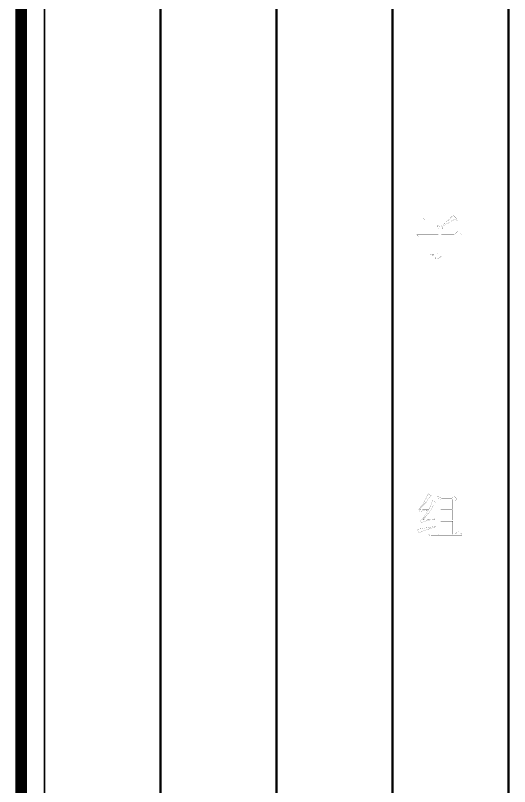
# Model space of a CAD drawing. Extents: x 94 to 452, y -72 to 1042.
# Drawn here: x 93.7 to 136.3, y 419.5 to 486 of the extents above; entities that cross this region are included whole.
import ezdxf

# ---------------------------------------------------------------- set-up
doc = ezdxf.new("R2010")
doc.units = 0
doc.header["$MEASUREMENT"] = 0
doc.layers.add('TREE_LAYER', color=7, linetype='Continuous')

msp = doc.modelspace()

# ---------------------------------------------------------------- linework, layer by layer
at = {"layer": 'TREE_LAYER'}
for points, const_width, elevation in [([(94.22612, 13.086307), (94.22612, 93.001716), (94.22612, 848.485862)], 1, 2891.008799), ([(96.22612, 848.485862), (96.22612, 93.001716), (96.22612, 93.001716), (96.22612, 13.086307)], 0.15, 2875.008799), ([(106.22612, 848.485862), (106.22612, 324.946668)], 0.2, 523.539193), ([(116.22612, 557.107476), (116.22612, 324.946668)], 0.2, 232.160807), ([(126.22612, 557.107476), (126.22612, 414.894542)], 0.2, 142.212934), ([(136.22612, 557.107476), (136.22612, 414.894542)], 0.2, 142.212934), ([(131.469635, 468.774015), (131.438263, 468.774015), (131.202968, 468.523035), (128.8814, 468.523035), (129.00689, 468.397545), (129.053949, 468.397545), (129.085321, 468.428917), (131.124537, 468.428917), (131.124537, 468.428917), (131.046106, 468.3348), (130.85787, 468.193623), (130.450027, 467.832839), (130.418655, 467.78578), (130.340223, 467.801466), (130.199047, 467.864212), (130.136302, 467.895584), (130.136302, 467.817153), (130.183361, 467.566172), (130.183361, 467.095584), (130.167674, 467.095584), (128.33238, 467.095584), (128.45787, 466.970094), (128.504929, 466.970094), (128.551988, 467.017153), (130.167674, 467.017153), (130.183361, 467.001466), (130.183361, 465.51127), (130.089243, 465.38578), (129.916694, 465.38578), (129.916694, 465.38578), (129.791204, 465.38578), (129.791204, 465.401466), (129.602968, 465.401466), (129.540223, 465.417153), (129.430419, 465.417153), (129.430419, 465.38578), (129.712772, 465.338721), (129.838263, 465.26029), (129.963753, 465.103427), (129.963753, 465.087741), (129.963753, 465.00931), (130.026498, 465.00931), (130.183361, 465.056368), (130.293164, 465.119114), (130.434341, 465.26029), (130.434341, 467.001466), (130.434341, 467.017153), (132.222576, 467.017153), (132.222576, 467.095584), (132.065714, 467.221074), (131.893164, 467.393623), (131.846106, 467.393623), (131.563753, 467.095584), (130.434341, 467.095584), (130.434341, 467.095584), (130.434341, 467.550486), (130.591204, 467.675976), (130.591204, 467.723035), (130.497086, 467.754408), (130.497086, 467.754408), (130.512772, 467.770094), (130.889243, 468.021074), (131.171596, 468.177937), (131.328459, 468.303427), (131.375517, 468.319114), (131.548066, 468.397545), (131.814733, 468.350486), (131.767674, 468.475976), (131.469635, 468.774015), (131.469635, 468.774015)], 0.01, 128), ([(129.304929, 444.774015), (129.304929, 444.774015), (129.273557, 444.71127), (129.053949, 444.224996), (128.8814, 443.974015), (128.630419, 443.644604), (128.45787, 443.472055), (128.45787, 443.424996), (128.473557, 443.440682), (128.489243, 443.424996), (128.551988, 443.268133), (128.630419, 443.221074), (128.802968, 443.299506), (128.991204, 443.330878), (129.053949, 443.346564), (129.085321, 443.346564), (129.116694, 443.362251), (129.148066, 443.362251), (129.195125, 443.362251), (129.226498, 443.362251), (129.25787, 443.377937), (129.289243, 443.377937), (129.320615, 443.393623), (129.336302, 443.377937), (128.928459, 442.766172), (128.724537, 442.530878), (128.630419, 442.515192), (128.708851, 442.295584), (129.13238, 442.436761), (129.728459, 442.577937), (129.744145, 442.577937), (129.791204, 442.593623), (129.885321, 442.593623), (129.885321, 442.640682), (129.822576, 442.640682), (129.822576, 442.624996), (129.697086, 442.624996), (129.697086, 442.624996), (129.634341, 442.624996), (129.634341, 442.60931), (129.508851, 442.60931), (129.508851, 442.60931), (129.446106, 442.60931), (129.430419, 442.593623), (129.383361, 442.593623), (129.367674, 442.593623), (129.25787, 442.593623), (129.242184, 442.577937), (128.865714, 442.562251), (128.865714, 442.546564), (128.850027, 442.562251), (129.069635, 442.781859), (129.383361, 443.174015), (129.634341, 443.550486), (129.759831, 443.801466), (129.885321, 443.926957), (130.010812, 443.926957), (130.010812, 443.974015), (129.80689, 444.146564), (129.6814, 444.177937), (129.55591, 443.801466), (129.351988, 443.40931), (129.336302, 443.424996), (128.802968, 443.424996), (128.802968, 443.440682), (128.551988, 443.456368), (128.520615, 443.472055), (128.583361, 443.503427), (129.148066, 444.068133), (129.430419, 444.475976), (129.508851, 444.570094), (129.587282, 444.601466), (129.399047, 444.726957), (129.304929, 444.774015), (129.304929, 444.774015)], 0.01, 128), ([(130.136302, 444.554408), (130.136302, 444.554408), (130.136302, 444.538721), (130.183361, 444.287741), (130.183361, 441.307349), (130.167674, 441.291663), (129.336302, 441.291663), (129.461792, 441.166172), (129.508851, 441.166172), (129.55591, 441.213231), (132.222576, 441.213231), (132.222576, 441.291663), (131.940223, 441.542643), (131.893164, 441.542643), (131.642184, 441.307349), (131.642184, 441.307349), (131.642184, 444.177937), (131.767674, 444.303427), (131.767674, 444.350486), (131.563753, 444.554408), (131.516694, 444.554408), (131.344145, 444.397545), (130.465714, 444.397545), (130.136302, 444.554408), (130.136302, 444.554408)], 0.01, 128), ([(130.418655, 444.303427), (130.434341, 444.303427), (131.422576, 444.303427), (131.438263, 444.303427), (131.438263, 443.472055), (131.422576, 443.472055), (130.387282, 443.472055), (130.387282, 443.472055), (130.387282, 444.272055), (130.418655, 444.303427), (130.418655, 444.303427)], 0.01, 128), ([(130.387282, 443.377937), (130.387282, 443.393623), (131.422576, 443.393623), (131.438263, 443.377937), (131.438263, 442.515192), (131.422576, 442.515192), (130.387282, 442.515192), (130.387282, 442.515192), (130.387282, 443.377937), (130.387282, 443.377937)], 0.01, 128), ([(129.963753, 441.966172), (129.869635, 441.966172), (129.618655, 441.919114), (129.587282, 441.919114), (129.304929, 441.872055), (129.273557, 441.856368), (128.991204, 441.824996), (128.959831, 441.80931), (128.693164, 441.762251), (128.661792, 441.762251), (128.379439, 441.715192), (128.379439, 441.715192), (128.489243, 441.448525), (128.504929, 441.417153), (129.038263, 441.636761), (129.712772, 441.856368), (129.728459, 441.872055), (129.963753, 441.919114), (129.963753, 441.966172), (129.963753, 441.966172)], 0.01, 128), ([(130.387282, 442.421074), (130.387282, 442.421074), (131.422576, 442.421074), (131.438263, 442.421074), (131.438263, 441.307349), (131.422576, 441.291663), (130.387282, 441.291663), (130.387282, 441.307349), (130.387282, 442.421074), (130.387282, 442.421074)], 0.01, 128)]:
    msp.add_lwpolyline(points, dxfattribs=dict(at, const_width=const_width, elevation=elevation))

doc.saveas('drawing.dxf')
